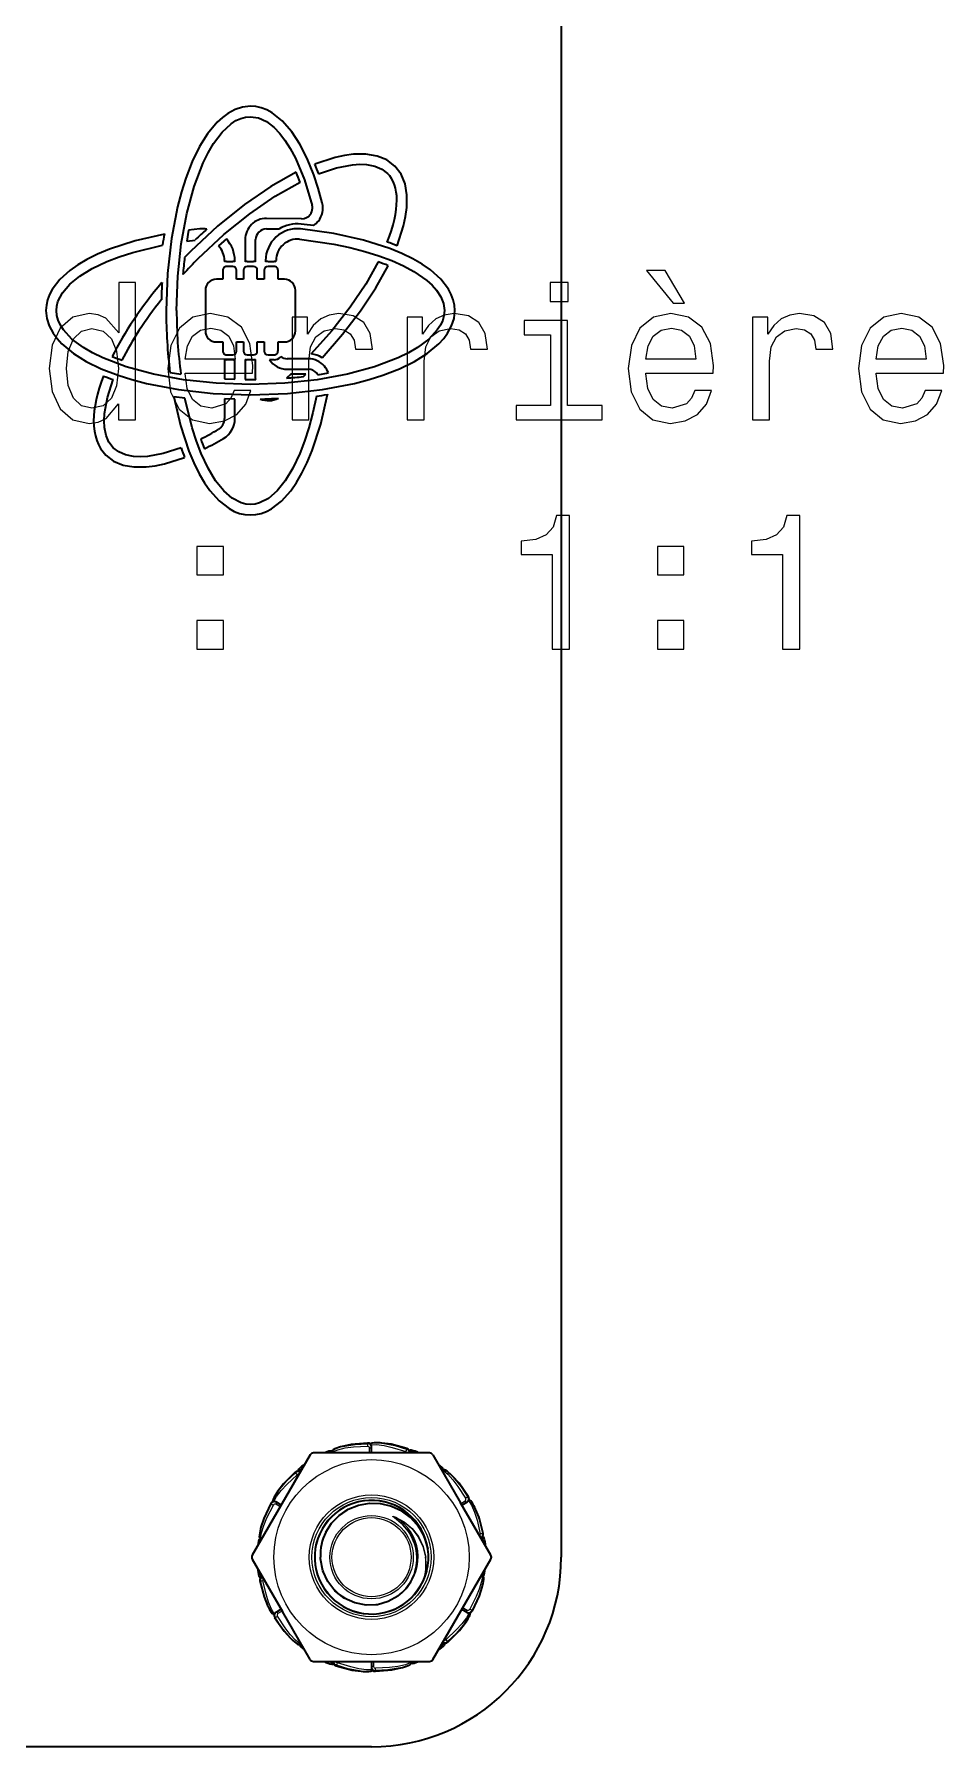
# Model space of a CAD drawing. Extents: x 315 to 857, y 212 to 651.
# Drawn here: x 692.66 to 716.64, y 289.08 to 334.25 of the extents above; entities that cross this region are included whole.
import ezdxf

# ---------------------------------------------------------------- set-up
doc = ezdxf.new("R2010")
doc.units = 0

msp = doc.modelspace()

# ---------------------------------------------------------------- linework, layer by layer
at = {"color": 7, "lineweight": 35}
for p, q in [((706.549, 359.839), (706.549, 294.079)), ((706.549, 359.839), (706.549, 294.079)), ((701.549, 289.079), (645.169, 289.079))]:
    msp.add_line(p, q, dxfattribs=at)
at = {"color": 7, "lineweight": 35, "ltscale": 0.023203}
msp.add_line((699.706, 329.383), (698.778, 329.389), dxfattribs=at)
at = {"color": 7, "lineweight": 35, "ltscale": 0.007194}
msp.add_line((696.724, 329.079), (696.677, 328.795), dxfattribs=at)
at = {"color": 7, "lineweight": 35, "ltscale": 0.007515}
msp.add_line((697.023, 329.113), (696.724, 329.079), dxfattribs=at)
at = {"color": 7, "lineweight": 35, "ltscale": 0.006876}
msp.add_line((697.721, 328.85), (697.516, 328.667), dxfattribs=at)
at = {"color": 7, "lineweight": 35, "ltscale": 0.008151}
msp.add_line((698.777, 329.114), (699.103, 329.112), dxfattribs=at)
at = {"color": 7, "lineweight": 35, "ltscale": 0.005918}
msp.add_line((696.784, 328.53), (696.619, 328.361), dxfattribs=at)
at = {"color": 7, "lineweight": 35, "ltscale": 0.005533}
msp.add_line((696.677, 328.795), (696.897, 328.821), dxfattribs=at)
at = {"color": 7, "lineweight": 35, "ltscale": 0.014614}
for p, q in [((698.217, 328.832), (698.217, 328.247)), ((698.492, 328.247), (698.492, 328.832))]:
    msp.add_line(p, q, dxfattribs=at)
at = {"color": 7, "lineweight": 35, "ltscale": 0.004038}
for p, q in [((697.627, 328.025), (697.627, 327.863)), ((697.991, 327.863), (697.991, 328.025)), ((698.173, 328.025), (698.173, 327.863)), ((698.537, 327.863), (698.537, 328.025)), ((698.719, 328.025), (698.719, 327.863)), ((699.083, 327.863), (699.083, 328.025))]:
    msp.add_line(p, q, dxfattribs=at)
at = {"color": 7, "lineweight": 35, "ltscale": 0.000783539}
for p, q in [((697.672, 328.278), (697.672, 328.247)), ((697.947, 328.247), (697.947, 328.278))]:
    msp.add_line(p, q, dxfattribs=at)
at = {"color": 7, "lineweight": 35, "ltscale": 0.004092}
for p, q in [((697.727, 328.255), (697.891, 328.255)), ((698.273, 328.255), (698.437, 328.255)), ((697.891, 325.664), (697.727, 325.664)), ((698.437, 325.664), (698.273, 325.664))]:
    msp.add_line(p, q, dxfattribs=at)
at = {"color": 7, "lineweight": 35, "ltscale": 0.002045}
for p, q in [((697.809, 328.125), (697.727, 328.125)), ((698.982, 328.125), (698.901, 328.125)), ((697.727, 325.794), (697.809, 325.794)), ((698.901, 325.794), (698.982, 325.794))]:
    msp.add_line(p, q, dxfattribs=at)
at = {"color": 7, "lineweight": 35, "ltscale": 0.002048}
for p, q in [((697.891, 328.125), (697.809, 328.125)), ((697.809, 325.794), (697.891, 325.794))]:
    msp.add_line(p, q, dxfattribs=at)
at = {"color": 7, "lineweight": 35, "ltscale": 0.002046}
for p, q in [((698.355, 328.125), (698.273, 328.125)), ((698.437, 328.125), (698.355, 328.125)), ((698.901, 328.125), (698.819, 328.125)), ((698.273, 325.794), (698.355, 325.794)), ((698.355, 325.794), (698.437, 325.794)), ((698.819, 325.794), (698.901, 325.794))]:
    msp.add_line(p, q, dxfattribs=at)
at = {"color": 7, "lineweight": 35, "ltscale": 0.00087204}
msp.add_line((698.754, 328.279), (698.754, 328.244), dxfattribs=at)
at = {"color": 7, "lineweight": 35, "ltscale": 0.004091}
msp.add_line((698.819, 328.255), (698.982, 328.255), dxfattribs=at)
at = {"color": 7, "lineweight": 35, "ltscale": 0.000740051}
msp.add_line((699.029, 328.25), (699.029, 328.279), dxfattribs=at)
at = {"color": 7, "lineweight": 35, "ltscale": 0.026812}
for p, q in [((697.168, 327.496), (697.168, 326.423)), ((699.542, 326.423), (699.542, 327.496))]:
    msp.add_line(p, q, dxfattribs=at)
at = {"color": 7, "lineweight": 35, "ltscale": 0.004251}
for p, q in [((697.627, 327.785), (697.457, 327.785)), ((697.457, 326.134), (697.627, 326.134))]:
    msp.add_line(p, q, dxfattribs=at)
at = {"color": 7, "lineweight": 35, "ltscale": 0.001953}
for p, q in [((697.627, 327.863), (697.627, 327.785)), ((697.991, 327.785), (697.991, 327.863)), ((698.173, 327.863), (698.173, 327.785)), ((698.537, 327.785), (698.537, 327.863)), ((698.719, 327.863), (698.719, 327.785)), ((699.083, 327.785), (699.083, 327.863))]:
    msp.add_line(p, q, dxfattribs=at)
at = {"color": 7, "lineweight": 35, "ltscale": 0.004547}
for p, q in [((698.173, 327.785), (697.991, 327.785)), ((697.991, 326.134), (698.173, 326.134))]:
    msp.add_line(p, q, dxfattribs=at)
at = {"color": 7, "lineweight": 35, "ltscale": 0.004546}
for p, q in [((698.719, 327.785), (698.537, 327.785)), ((698.537, 326.134), (698.719, 326.134))]:
    msp.add_line(p, q, dxfattribs=at)
at = {"color": 7, "lineweight": 35, "ltscale": 0.00425}
for p, q in [((699.253, 327.785), (699.083, 327.785)), ((699.083, 326.134), (699.253, 326.134))]:
    msp.add_line(p, q, dxfattribs=at)
at = {"color": 7, "lineweight": 35, "ltscale": 0.001955}
for p, q in [((697.627, 326.134), (697.627, 326.056)), ((697.991, 326.056), (697.991, 326.134)), ((698.173, 326.134), (698.173, 326.056)), ((698.537, 326.056), (698.537, 326.134)), ((698.719, 326.134), (698.719, 326.056)), ((699.083, 326.056), (699.083, 326.134))]:
    msp.add_line(p, q, dxfattribs=at)
at = {"color": 7, "lineweight": 35, "ltscale": 0.004041}
for p, q in [((697.627, 326.056), (697.627, 325.894)), ((697.991, 325.894), (697.991, 326.056)), ((698.173, 326.056), (698.173, 325.894)), ((698.537, 325.894), (698.537, 326.056)), ((698.719, 326.056), (698.719, 325.894)), ((699.083, 325.894), (699.083, 326.056))]:
    msp.add_line(p, q, dxfattribs=at)
at = {"color": 7, "lineweight": 35, "ltscale": 0.000388216}
msp.add_line((699.155, 325.744), (699.145, 325.732), dxfattribs=at)
at = {"color": 7, "lineweight": 35, "ltscale": 0.014067}
for p, q in [((699.883, 325.689), (699.321, 325.689)), ((699.321, 325.414), (699.883, 325.414))]:
    msp.add_line(p, q, dxfattribs=at)
at = {"color": 7, "lineweight": 35, "ltscale": 0.007278}
msp.add_line((696.235, 325.328), (696.522, 325.28), dxfattribs=at)
at = {"color": 7, "lineweight": 35, "ltscale": 0.012741}
msp.add_line((697.672, 325.672), (697.672, 325.162), dxfattribs=at)
at = {"color": 7, "lineweight": 35, "ltscale": 0.013043}
msp.add_line((697.946, 325.15), (697.947, 325.672), dxfattribs=at)
at = {"color": 7, "lineweight": 35, "ltscale": 0.01198}
msp.add_line((698.217, 325.672), (698.217, 325.193), dxfattribs=at)
at = {"color": 7, "lineweight": 35, "ltscale": 0.011983}
msp.add_line((698.492, 325.193), (698.492, 325.672), dxfattribs=at)
at = {"color": 7, "lineweight": 35, "ltscale": 0.003157}
msp.add_line((698.982, 325.664), (698.856, 325.664), dxfattribs=at)
at = {"color": 7, "lineweight": 35, "ltscale": 0.003895}
msp.add_line((699.422, 325.284), (699.307, 325.179), dxfattribs=at)
at = {"color": 7, "lineweight": 35, "ltscale": 0.009911}
msp.add_line((699.818, 325.284), (699.422, 325.284), dxfattribs=at)
at = {"color": 7, "lineweight": 35, "ltscale": 0.002306}
msp.add_line((699.751, 325.221), (699.818, 325.284), dxfattribs=at)
at = {"color": 7, "lineweight": 35, "ltscale": 0.007084}
msp.add_line((700.13, 325.269), (700.41, 325.314), dxfattribs=at)
at = {"color": 7, "lineweight": 35, "ltscale": 0.006881}
msp.add_line((697.672, 325.162), (697.946, 325.15), dxfattribs=at)
at = {"color": 7, "lineweight": 35, "ltscale": 0.001204}
msp.add_line((698.217, 325.193), (698.221, 325.145), dxfattribs=at)
at = {"color": 7, "lineweight": 35, "ltscale": 0.001201}
msp.add_line((698.496, 325.145), (698.492, 325.193), dxfattribs=at)
at = {"color": 7, "lineweight": 35, "ltscale": 0.007385}
msp.add_line((696.628, 324.646), (696.335, 324.684), dxfattribs=at)
at = {"color": 7, "lineweight": 35, "ltscale": 0.012995}
msp.add_line((697.672, 324.631), (697.671, 324.112), dxfattribs=at)
at = {"color": 7, "lineweight": 35, "ltscale": 0.006877}
msp.add_line((697.946, 324.624), (697.672, 324.631), dxfattribs=at)
at = {"color": 7, "lineweight": 35, "ltscale": 0.012811}
msp.add_line((697.946, 324.112), (697.946, 324.624), dxfattribs=at)
at = {"color": 7, "lineweight": 35, "ltscale": 0.000141736}
msp.add_line((700.384, 324.748), (700.385, 324.753), dxfattribs=at)
at = {"color": 7, "lineweight": 35, "ltscale": 0.000164321}
msp.add_line((700.385, 324.753), (700.384, 324.747), dxfattribs=at)
at = {"color": 7, "lineweight": 35, "ltscale": 0.076499}
for p, q in [((699.932, 296.779), (698.402, 294.129)), ((703.165, 291.379), (704.695, 294.029))]:
    msp.add_line(p, q, dxfattribs=at)
at = {"color": 7, "lineweight": 35, "ltscale": 0.0765}
for p, q in [((703.079, 296.829), (700.019, 296.829)), ((700.019, 291.329), (703.079, 291.329))]:
    msp.add_line(p, q, dxfattribs=at)
at = {"color": 7, "lineweight": 35, "ltscale": 0.002871}
for p, q in [((700.422, 296.872), (700.315, 296.829)), ((703.404, 296.452), (703.313, 296.522)), ((698.567, 294.499), (698.551, 294.386)), ((704.531, 293.659), (704.547, 293.773)), ((699.694, 291.707), (699.784, 291.636)), ((702.676, 291.286), (702.782, 291.33))]:
    msp.add_line(p, q, dxfattribs=at)
at = {"color": 7, "lineweight": 13, "ltscale": 0.002597}
for p, q in [((700.421, 296.868), (700.324, 296.829)), ((703.4, 296.45), (703.318, 296.514)), ((698.57, 294.497), (698.555, 294.394)), ((704.528, 293.662), (704.542, 293.764)), ((702.677, 291.29), (702.773, 291.329))]:
    msp.add_line(p, q, dxfattribs=at)
at = {"color": 7, "lineweight": 13, "ltscale": 0.001722}
for p, q in [((700.362, 296.829), (700.426, 296.854)), ((703.337, 296.482), (703.391, 296.439)), ((698.574, 294.427), (698.584, 294.495)), ((704.524, 293.732), (704.513, 293.664)), ((699.76, 291.677), (699.707, 291.72))]:
    msp.add_line(p, q, dxfattribs=at)
at = {"color": 7, "lineweight": 13, "ltscale": 0.000101345}
msp.add_line((700.422, 296.872), (700.421, 296.868), dxfattribs=at)
at = {"color": 7, "lineweight": 13, "ltscale": 0.000367512}
msp.add_line((700.426, 296.854), (700.421, 296.868), dxfattribs=at)
at = {"color": 7, "lineweight": 13, "ltscale": 0.000649946}
msp.add_line((700.426, 296.854), (700.433, 296.829), dxfattribs=at)
at = {"color": 7, "lineweight": 35, "ltscale": 0.001176}
for p, q in [((700.774, 297), (700.729, 296.987)), ((701.82, 297.088), (701.773, 297.092)), ((702.323, 291.159), (702.368, 291.172))]:
    msp.add_line(p, q, dxfattribs=at)
at = {"color": 7, "lineweight": 13, "ltscale": 0.000101161}
msp.add_line((701.445, 297.089), (701.443, 297.086), dxfattribs=at)
at = {"color": 7, "lineweight": 13, "ltscale": 0.000367231}
msp.add_line((701.443, 297.071), (701.443, 297.086), dxfattribs=at)
at = {"color": 7, "lineweight": 13, "ltscale": 0.003214}
for p, q in [((701.497, 296.83), (701.497, 296.958)), ((703.957, 292.749), (704.068, 292.685)), ((699.193, 292.659), (699.081, 292.595)), ((701.601, 291.329), (701.601, 291.2))]:
    msp.add_line(p, q, dxfattribs=at)
at = {"color": 7, "lineweight": 35, "ltscale": 0.000365448}
msp.add_line((701.549, 296.977), (701.549, 296.991), dxfattribs=at)
at = {"color": 7, "lineweight": 35, "ltscale": 0.003677}
for p, q in [((701.549, 296.83), (701.549, 296.977)), ((699.167, 295.454), (699.039, 295.528)), ((699.167, 292.704), (699.039, 292.63)), ((701.549, 291.329), (701.549, 291.182))]:
    msp.add_line(p, q, dxfattribs=at)
at = {"color": 7, "lineweight": 13, "ltscale": 0.000366491}
msp.add_line((702.473, 296.927), (702.477, 296.94), dxfattribs=at)
at = {"color": 7, "lineweight": 13, "ltscale": 0.000101126}
msp.add_line((702.48, 296.943), (702.477, 296.94), dxfattribs=at)
at = {"color": 7, "lineweight": 13, "ltscale": 0.000251303}
for p, q in [((702.79, 296.833), (702.799, 296.829)), ((700.308, 291.325), (700.299, 291.329))]:
    msp.add_line(p, q, dxfattribs=at)
at = {"color": 7, "lineweight": 35, "ltscale": 0.000305987}
msp.add_line((702.801, 296.828), (702.79, 296.833), dxfattribs=at)
at = {"color": 7, "lineweight": 35, "ltscale": 0.036626}
msp.add_line((703.165, 296.779), (703.898, 295.51), dxfattribs=at)
at = {"color": 7, "lineweight": 13, "ltscale": 0.000100858}
for p, q in [((699.534, 296.318), (699.535, 296.314)), ((703.563, 291.84), (703.562, 291.844))]:
    msp.add_line(p, q, dxfattribs=at)
at = {"color": 7, "lineweight": 13, "ltscale": 0.00036736}
msp.add_line((699.545, 296.303), (699.535, 296.314), dxfattribs=at)
at = {"color": 7, "lineweight": 35, "ltscale": 0.000305367}
for p, q in [((699.794, 296.538), (699.784, 296.531)), ((703.303, 291.62), (703.313, 291.627))]:
    msp.add_line(p, q, dxfattribs=at)
at = {"color": 7, "lineweight": 13, "ltscale": 0.000251525}
for p, q in [((699.784, 296.531), (699.792, 296.537)), ((703.313, 291.627), (703.305, 291.621))]:
    msp.add_line(p, q, dxfattribs=at)
at = {"color": 7, "lineweight": 13, "ltscale": 0.000649534}
msp.add_line((703.391, 296.439), (703.372, 296.42), dxfattribs=at)
at = {"color": 7, "lineweight": 13, "ltscale": 0.000366891}
for p, q in [((703.391, 296.439), (703.4, 296.45)), ((699.707, 291.72), (699.698, 291.708))]:
    msp.add_line(p, q, dxfattribs=at)
at = {"color": 7, "lineweight": 13, "ltscale": 0.000101172}
for p, q in [((703.404, 296.452), (703.4, 296.45)), ((699.694, 291.707), (699.698, 291.708))]:
    msp.add_line(p, q, dxfattribs=at)
at = {"color": 7, "lineweight": 35, "ltscale": 0.001177}
for p, q in [((703.691, 296.21), (703.657, 296.243)), ((699.078, 295.819), (699.052, 295.78)), ((704.29, 295.349), (704.27, 295.391)), ((698.632, 294.869), (698.621, 294.823)), ((698.807, 292.809), (698.828, 292.767)), ((704.019, 292.34), (704.046, 292.379)), ((699.407, 291.948), (699.441, 291.916))]:
    msp.add_line(p, q, dxfattribs=at)
at = {"color": 7, "lineweight": 13, "ltscale": 0.0001005}
msp.add_line((698.89, 295.494), (698.892, 295.491), dxfattribs=at)
at = {"color": 7, "lineweight": 13, "ltscale": 0.000367917}
msp.add_line((698.905, 295.484), (698.892, 295.491), dxfattribs=at)
at = {"color": 7, "lineweight": 35, "ltscale": 0.000366414}
for p, q in [((699.039, 295.528), (699.027, 295.535)), ((704.058, 295.528), (704.071, 295.535)), ((699.039, 292.63), (699.027, 292.623)), ((704.058, 292.63), (704.071, 292.623))]:
    msp.add_line(p, q, dxfattribs=at)
at = {"color": 7, "lineweight": 13, "ltscale": 0.003215}
for p, q in [((699.141, 295.409), (699.029, 295.474)), ((703.905, 295.499), (704.016, 295.564))]:
    msp.add_line(p, q, dxfattribs=at)
at = {"color": 7, "lineweight": 35, "ltscale": 0.039872}
for p, q in [((704.695, 294.129), (703.898, 295.51)), ((698.402, 294.029), (699.2, 292.648))]:
    msp.add_line(p, q, dxfattribs=at)
at = {"color": 7, "lineweight": 35, "ltscale": 0.003676}
for p, q in [((703.931, 295.454), (704.058, 295.528)), ((703.931, 292.704), (704.058, 292.63))]:
    msp.add_line(p, q, dxfattribs=at)
at = {"color": 7, "lineweight": 13, "ltscale": 0.000367075}
msp.add_line((704.087, 295.666), (704.099, 295.674), dxfattribs=at)
at = {"color": 7, "lineweight": 13, "ltscale": 0.000102237}
msp.add_line((704.103, 295.674), (704.099, 295.674), dxfattribs=at)
at = {"color": 7, "lineweight": 13, "ltscale": 0.000366608}
for p, q in [((704.477, 294.703), (704.491, 294.706)), ((698.621, 293.456), (698.607, 293.453))]:
    msp.add_line(p, q, dxfattribs=at)
at = {"color": 7, "lineweight": 13, "ltscale": 0.000101823}
msp.add_line((704.495, 294.704), (704.491, 294.706), dxfattribs=at)
at = {"color": 7, "lineweight": 13, "ltscale": 9.7826e-05}
msp.add_line((698.567, 294.499), (698.57, 294.497), dxfattribs=at)
at = {"color": 7, "lineweight": 13, "ltscale": 0.000366739}
msp.add_line((698.584, 294.495), (698.57, 294.497), dxfattribs=at)
at = {"color": 7, "lineweight": 13, "ltscale": 0.00065088}
msp.add_line((698.584, 294.495), (698.609, 294.488), dxfattribs=at)
at = {"color": 7, "lineweight": 13, "ltscale": 0.000251432}
for p, q in [((704.554, 294.382), (704.555, 294.371)), ((698.543, 293.777), (698.542, 293.787))]:
    msp.add_line(p, q, dxfattribs=at)
at = {"color": 7, "lineweight": 35, "ltscale": 0.00030518}
for p, q in [((704.556, 294.369), (704.554, 294.382)), ((698.542, 293.789), (698.543, 293.777))]:
    msp.add_line(p, q, dxfattribs=at)
at = {"color": 7, "lineweight": 13, "ltscale": 0.000649605}
msp.add_line((704.513, 293.664), (704.488, 293.67), dxfattribs=at)
at = {"color": 7, "lineweight": 13, "ltscale": 0.000368145}
msp.add_line((704.513, 293.664), (704.528, 293.662), dxfattribs=at)
at = {"color": 7, "lineweight": 13, "ltscale": 9.70464e-05}
msp.add_line((704.531, 293.659), (704.528, 293.662), dxfattribs=at)
at = {"color": 7, "lineweight": 13, "ltscale": 0.000100384}
msp.add_line((698.603, 293.454), (698.607, 293.453), dxfattribs=at)
at = {"color": 7, "lineweight": 35, "ltscale": 0.000104934}
msp.add_line((702.947, 293.565), (702.951, 293.565), dxfattribs=at)
at = {"color": 7, "lineweight": 35, "ltscale": 0.001178}
for p, q in [((704.465, 293.29), (704.477, 293.335)), ((701.278, 291.07), (701.325, 291.067))]:
    msp.add_line(p, q, dxfattribs=at)
at = {"color": 7, "lineweight": 13, "ltscale": 0.000146423}
msp.add_line((702.246, 293.054), (702.242, 293.059), dxfattribs=at)
at = {"color": 7, "lineweight": 13, "ltscale": 0.000100711}
msp.add_line((698.994, 292.484), (698.998, 292.484), dxfattribs=at)
at = {"color": 7, "lineweight": 13, "ltscale": 0.00036748}
msp.add_line((699.011, 292.492), (698.998, 292.484), dxfattribs=at)
at = {"color": 7, "lineweight": 35, "ltscale": 0.036627}
msp.add_line((699.932, 291.379), (699.2, 292.648), dxfattribs=at)
at = {"color": 7, "lineweight": 13, "ltscale": 0.00036657}
msp.add_line((704.192, 292.675), (704.205, 292.668), dxfattribs=at)
at = {"color": 7, "lineweight": 13, "ltscale": 0.000101273}
msp.add_line((704.207, 292.664), (704.205, 292.668), dxfattribs=at)
at = {"color": 7, "lineweight": 13, "ltscale": 0.000367817}
msp.add_line((703.553, 291.855), (703.562, 291.844), dxfattribs=at)
at = {"color": 7, "lineweight": 13, "ltscale": 0.002596}
msp.add_line((699.698, 291.708), (699.779, 291.644), dxfattribs=at)
at = {"color": 7, "lineweight": 13, "ltscale": 0.000650073}
msp.add_line((699.707, 291.72), (699.725, 291.738), dxfattribs=at)
at = {"color": 7, "lineweight": 35, "ltscale": 0.000304283}
msp.add_line((700.297, 291.33), (700.308, 291.325), dxfattribs=at)
at = {"color": 7, "lineweight": 13, "ltscale": 0.000100627}
msp.add_line((700.617, 291.215), (700.62, 291.218), dxfattribs=at)
at = {"color": 7, "lineweight": 13, "ltscale": 0.000367217}
msp.add_line((700.625, 291.232), (700.62, 291.218), dxfattribs=at)
at = {"color": 7, "lineweight": 35, "ltscale": 0.000366211}
msp.add_line((701.549, 291.182), (701.549, 291.167), dxfattribs=at)
at = {"color": 7, "lineweight": 13, "ltscale": 0.00010041}
msp.add_line((701.653, 291.069), (701.655, 291.073), dxfattribs=at)
at = {"color": 7, "lineweight": 13, "ltscale": 0.000367939}
msp.add_line((701.654, 291.088), (701.655, 291.073), dxfattribs=at)
at = {"color": 7, "lineweight": 13, "ltscale": 0.000651078}
msp.add_line((702.671, 291.304), (702.664, 291.329), dxfattribs=at)
at = {"color": 7, "lineweight": 13, "ltscale": 0.001721}
msp.add_line((702.735, 291.329), (702.671, 291.304), dxfattribs=at)
at = {"color": 7, "lineweight": 13, "ltscale": 0.000366938}
msp.add_line((702.671, 291.304), (702.677, 291.29), dxfattribs=at)
at = {"color": 7, "lineweight": 13, "ltscale": 0.000100592}
msp.add_line((702.676, 291.286), (702.677, 291.29), dxfattribs=at)
at = {"color": 7, "lineweight": 35, "ltscale": 0.269382}
msp.add_line((701.549, 289.079), (690.773, 289.079), dxfattribs=at)
at = {"color": 7, "lineweight": 35}
for points in [[(698.355, 332.349), (698.15, 332.327), (697.951, 332.264), (697.758, 332.16), (697.618, 332.056), (697.482, 331.932), (697.226, 331.623), (697.015, 331.286), (696.822, 330.894), (696.65, 330.451), (696.535, 330.088), (696.433, 329.7), (696.271, 328.858), (696.169, 327.94), (696.134, 326.959)], [(696.409, 326.959), (696.441, 327.865), (696.533, 328.723), (696.679, 329.518), (696.873, 330.233), (697.109, 330.854), (697.241, 331.124), (697.382, 331.364), (697.606, 331.665), (697.844, 331.888), (697.973, 331.97), (698.104, 332.03), (698.228, 332.063), (698.355, 332.074)], [(700.25, 329.799), (700.143, 330.185), (700.025, 330.542), (699.849, 330.974), (699.656, 331.352), (699.446, 331.673), (699.194, 331.963), (698.926, 332.175), (698.784, 332.252), (698.638, 332.307), (698.498, 332.339), (698.355, 332.349)], [(698.355, 332.074), (698.568, 332.041), (698.777, 331.945), (698.981, 331.788), (699.126, 331.637), (699.265, 331.456), (699.407, 331.234), (699.542, 330.981), (699.781, 330.407), (699.983, 329.732)], [(702.166, 330.771), (701.953, 330.932), (701.697, 331.037), (701.402, 331.087), (701.073, 331.083), (700.836, 331.051), (700.586, 330.997), (700.054, 330.824)], [(700.154, 330.564), (700.621, 330.722), (701.045, 330.806), (701.238, 330.819), (701.417, 330.812), (701.632, 330.771), (701.818, 330.693), (701.971, 330.576)], [(702.223, 328.668), (702.394, 329.198), (702.448, 329.446), (702.479, 329.682), (702.482, 330.01), (702.432, 330.303), (702.327, 330.558), (702.166, 330.771)], [(699.565, 330.607), (698.892, 330.23), (698.196, 329.755), (697.489, 329.186), (696.784, 328.53)], [(696.979, 328.335), (697.653, 328.963), (698.336, 329.511), (699.012, 329.974), (699.664, 330.343)], [(696.088, 328.98), (695.316, 328.804), (694.637, 328.583), (694.326, 328.452), (694.044, 328.311), (693.806, 328.17), (693.596, 328.021), (693.326, 327.777), (693.128, 327.517), (693.058, 327.382), (693.007, 327.244), (692.976, 327.103), (692.965, 326.959)], [(699.65, 328.841), (700.558, 328.711), (700.979, 328.623), (701.375, 328.521), (701.743, 328.405), (702.082, 328.278), (702.39, 328.14), (702.663, 327.992), (703.005, 327.754), (703.143, 327.629), (703.258, 327.5), (703.374, 327.324), (703.445, 327.143), (703.469, 326.959)], [(703.744, 326.959), (703.734, 327.105), (703.702, 327.247), (703.65, 327.387), (703.578, 327.524), (703.375, 327.787), (703.099, 328.034), (702.881, 328.185), (702.635, 328.328), (702.349, 328.468), (702.033, 328.598), (701.339, 328.82), (700.551, 328.993), (699.678, 329.114)], [(693.24, 326.959), (693.25, 327.08), (693.281, 327.199), (693.401, 327.432), (693.595, 327.656), (693.857, 327.87), (694.184, 328.07), (694.571, 328.254), (694.897, 328.381), (695.251, 328.496), (696.038, 328.689)], [(701.727, 328.246), (701.394, 327.657), (700.984, 327.047), (700.503, 326.429), (699.956, 325.815)], [(700.243, 325.717), (700.785, 326.335), (701.26, 326.951), (701.662, 327.557), (701.99, 328.144)], [(692.965, 326.959), (692.987, 326.754), (693.05, 326.555), (693.155, 326.363), (693.258, 326.223), (693.382, 326.087), (693.691, 325.83), (694.028, 325.619), (694.42, 325.427), (694.864, 325.255), (695.227, 325.14), (695.614, 325.038), (696.456, 324.875), (697.374, 324.774), (698.355, 324.739)], [(698.355, 325.013), (697.449, 325.045), (696.591, 325.137), (695.797, 325.284), (695.081, 325.478), (694.46, 325.714), (694.19, 325.846), (693.95, 325.986), (693.649, 326.21), (693.426, 326.449), (693.344, 326.577), (693.285, 326.708), (693.251, 326.833), (693.24, 326.959)], [(698.355, 324.739), (699.336, 324.774), (700.254, 324.875), (701.095, 325.038), (701.483, 325.14), (701.846, 325.255), (702.289, 325.427), (702.681, 325.619), (703.019, 325.83), (703.327, 326.087), (703.452, 326.223), (703.555, 326.363), (703.659, 326.555), (703.723, 326.754), (703.744, 326.959)], [(703.469, 326.959), (703.458, 326.833), (703.425, 326.708), (703.366, 326.577), (703.283, 326.449), (703.06, 326.21), (702.76, 325.986), (702.519, 325.846), (702.249, 325.714), (701.629, 325.478), (700.913, 325.284), (700.118, 325.137), (699.26, 325.045), (698.355, 325.013)], [(696.526, 323.342), (696.059, 323.19), (695.639, 323.113), (695.449, 323.103), (695.274, 323.112), (695.064, 323.154), (694.885, 323.231), (694.739, 323.342), (694.626, 323.488), (694.549, 323.667), (694.506, 323.877), (694.497, 324.052), (694.507, 324.243), (694.585, 324.667), (694.739, 325.139)], [(696.335, 324.684), (696.508, 323.928), (696.728, 323.256), (696.86, 322.942), (697.002, 322.657), (697.141, 322.421), (697.288, 322.212), (697.533, 321.938), (697.793, 321.737), (697.929, 321.665), (698.068, 321.612), (698.21, 321.581), (698.355, 321.57)], [(698.355, 321.845), (698.232, 321.855), (698.111, 321.887), (697.876, 322.008), (697.651, 322.205), (697.438, 322.471), (697.239, 322.8), (697.057, 323.188), (696.932, 323.513), (696.818, 323.866), (696.628, 324.646)], [(698.355, 321.57), (698.498, 321.58), (698.638, 321.612), (698.776, 321.663), (698.911, 321.735), (699.172, 321.936), (699.418, 322.209), (699.569, 322.425), (699.712, 322.669), (699.853, 322.955), (699.984, 323.269), (700.208, 323.96), (700.384, 324.747)], [(700.096, 324.699), (700.004, 324.271), (699.897, 323.87), (699.784, 323.517), (699.66, 323.193), (699.475, 322.8), (699.273, 322.468), (699.058, 322.202), (698.831, 322.006), (698.596, 321.886), (698.476, 321.855), (698.355, 321.845)], [(694.544, 323.148), (694.749, 322.992), (694.997, 322.887), (695.284, 322.835), (695.607, 322.835), (695.841, 322.863), (696.089, 322.914), (696.621, 323.083)], [(701.445, 297.089), (701.013, 297.052), (700.774, 297)], [(702.48, 296.943), (702.062, 297.056), (701.82, 297.088)], [(699.534, 296.318), (699.227, 296.012), (699.078, 295.819)], [(704.103, 295.674), (703.855, 296.03), (703.691, 296.21)], [(698.89, 295.494), (698.706, 295.102), (698.632, 294.869)], [(700.343, 294.737), (700.495, 294.977), (700.695, 295.182), (700.935, 295.343), (701.204, 295.452), (701.493, 295.504), (701.788, 295.496), (702.077, 295.426), (702.347, 295.298), (702.588, 295.116), (702.787, 294.887), (702.936, 294.62), (703.033, 294.294)], [(704.495, 294.704), (704.384, 295.123), (704.29, 295.349)], [(702.246, 293.054), (701.99, 292.908), (701.704, 292.825), (701.403, 292.812), (701.105, 292.871), (700.827, 292.999), (700.585, 293.19), (700.393, 293.436), (700.262, 293.722), (700.202, 294.034), (700.2, 294.079)], [(698.603, 293.454), (698.714, 293.035), (698.807, 292.809)], [(704.207, 292.664), (704.391, 293.057), (704.465, 293.29)], [(698.994, 292.484), (699.242, 292.129), (699.407, 291.948)], [(703.563, 291.84), (703.87, 292.146), (704.019, 292.34)], [(700.617, 291.215), (701.036, 291.102), (701.278, 291.07)], [(701.653, 291.069), (702.085, 291.106), (702.323, 291.159)]]:
    msp.add_lwpolyline(points, dxfattribs=at)
at = {"color": 7, "lineweight": 13}
for points in [[(709.796, 327.156), (709.292, 328.013), (708.798, 328.013), (709.499, 327.156)], [(694.879, 324.498), (694.879, 324.079), (695.322, 324.079), (695.322, 327.7), (694.884, 327.7), (694.884, 326.374), (694.546, 326.757), (694.339, 326.848), (694.102, 326.883), (693.673, 326.783), (693.34, 326.5), (693.124, 326.046), (693.048, 325.436), (693.124, 324.826), (693.34, 324.367), (693.673, 324.079), (694.102, 323.984), (694.339, 324.019), (694.551, 324.11)], [(706.73, 327.7), (706.261, 327.7), (706.261, 327.196), (706.73, 327.196)], [(696.639, 325.305), (698.414, 325.305), (698.419, 325.512), (698.338, 326.092), (698.116, 326.525), (697.763, 326.788), (697.294, 326.883), (696.835, 326.783), (696.482, 326.5), (696.255, 326.041), (696.175, 325.436), (696.25, 324.816), (696.477, 324.362), (696.825, 324.079), (697.279, 323.984), (697.673, 324.049), (697.995, 324.221), (698.232, 324.493), (698.369, 324.856), (697.93, 324.856), (697.839, 324.654), (697.708, 324.503), (697.335, 324.382), (697.047, 324.438), (696.83, 324.614), (696.689, 324.901), (696.639, 325.29)], [(699.453, 324.079), (699.897, 324.079), (699.897, 325.628), (699.942, 326.001), (700.078, 326.268), (700.3, 326.43), (700.598, 326.485), (700.82, 326.45), (700.986, 326.349), (701.087, 326.177), (701.122, 325.945), (701.571, 325.945), (701.51, 326.354), (701.344, 326.646), (701.067, 326.823), (700.688, 326.883), (700.431, 326.843), (700.209, 326.742), (700.013, 326.571), (699.856, 326.339), (699.856, 326.788), (699.453, 326.788)], [(702.489, 324.079), (702.933, 324.079), (702.933, 325.628), (702.978, 326.001), (703.114, 326.268), (703.336, 326.43), (703.634, 326.485), (703.856, 326.45), (704.022, 326.349), (704.123, 326.177), (704.158, 325.945), (704.607, 325.945), (704.546, 326.354), (704.38, 326.646), (704.103, 326.823), (703.724, 326.883), (703.467, 326.843), (703.245, 326.742), (703.049, 326.571), (702.892, 326.339), (702.892, 326.788), (702.489, 326.788)], [(706.715, 324.453), (706.715, 326.697), (705.575, 326.697), (705.575, 326.319), (706.271, 326.319), (706.271, 324.453), (705.363, 324.453), (705.363, 324.079), (707.633, 324.079), (707.633, 324.453)], [(708.783, 325.305), (710.558, 325.305), (710.563, 325.512), (710.482, 326.092), (710.26, 326.525), (709.907, 326.788), (709.438, 326.883), (708.979, 326.783), (708.626, 326.5), (708.399, 326.041), (708.319, 325.436), (708.394, 324.816), (708.621, 324.362), (708.969, 324.079), (709.423, 323.984), (709.817, 324.049), (710.139, 324.221), (710.376, 324.493), (710.513, 324.856), (710.074, 324.856), (709.983, 324.654), (709.852, 324.503), (709.479, 324.382), (709.191, 324.438), (708.974, 324.614), (708.833, 324.901), (708.783, 325.29)], [(711.597, 324.079), (712.041, 324.079), (712.041, 325.628), (712.086, 326.001), (712.222, 326.268), (712.444, 326.43), (712.742, 326.485), (712.964, 326.45), (713.13, 326.349), (713.231, 326.177), (713.266, 325.945), (713.715, 325.945), (713.655, 326.354), (713.488, 326.646), (713.211, 326.823), (712.832, 326.883), (712.575, 326.843), (712.353, 326.742), (712.157, 326.571), (712, 326.339), (712, 326.788), (711.597, 326.788)], [(714.855, 325.305), (716.63, 325.305), (716.635, 325.512), (716.554, 326.092), (716.332, 326.525), (715.979, 326.788), (715.51, 326.883), (715.052, 326.783), (714.698, 326.5), (714.471, 326.041), (714.391, 325.436), (714.466, 324.816), (714.693, 324.362), (715.041, 324.079), (715.495, 323.984), (715.889, 324.049), (716.211, 324.221), (716.448, 324.493), (716.585, 324.856), (716.146, 324.856), (716.055, 324.654), (715.924, 324.503), (715.551, 324.382), (715.263, 324.438), (715.046, 324.614), (714.905, 324.901), (714.855, 325.29)], [(694.178, 326.485), (694.47, 326.414), (694.692, 326.218), (694.823, 325.89), (694.874, 325.436), (694.823, 324.977), (694.692, 324.649), (694.47, 324.448), (694.178, 324.382), (693.9, 324.448), (693.688, 324.649), (693.547, 324.982), (693.502, 325.436), (693.547, 325.885), (693.688, 326.213), (693.9, 326.414)], [(696.639, 325.678), (696.694, 326.026), (696.83, 326.283), (697.037, 326.44), (697.309, 326.495), (697.577, 326.44), (697.784, 326.283), (697.91, 326.026), (697.955, 325.678)], [(708.783, 325.678), (708.838, 326.026), (708.974, 326.283), (709.181, 326.44), (709.453, 326.495), (709.721, 326.44), (709.928, 326.283), (710.054, 326.026), (710.099, 325.678)], [(714.855, 325.678), (714.91, 326.026), (715.046, 326.283), (715.253, 326.44), (715.526, 326.495), (715.793, 326.44), (716, 326.283), (716.126, 326.026), (716.171, 325.678)], [(706.312, 318.033), (706.771, 318.033), (706.771, 321.558), (706.428, 321.558), (706.337, 321.25), (706.155, 321.043), (705.878, 320.922), (705.495, 320.882), (705.495, 320.524), (706.312, 320.524)], [(712.384, 318.033), (712.843, 318.033), (712.843, 321.558), (712.5, 321.558), (712.409, 321.25), (712.227, 321.043), (711.95, 320.922), (711.567, 320.882), (711.567, 320.524), (712.384, 320.524)], [(696.946, 319.989), (697.642, 319.989), (697.642, 320.741), (696.946, 320.741)], [(709.09, 319.989), (709.786, 319.989), (709.786, 320.741), (709.09, 320.741)], [(696.946, 318.033), (697.642, 318.033), (697.642, 318.784), (696.946, 318.784)], [(709.09, 318.033), (709.786, 318.033), (709.786, 318.784), (709.09, 318.784)]]:
    msp.add_lwpolyline(points, close=True, dxfattribs=at)
for points in [[(700.517, 296.861), (700.656, 296.914), (700.855, 296.96), (701.071, 296.987), (701.442, 297.006)], [(700.729, 296.987), (701.12, 297.054), (701.443, 297.071)], [(701.443, 297.086), (701.145, 297.068), (700.774, 297)], [(701.531, 297.046), (701.68, 297.048), (701.882, 297.023), (702.094, 296.975), (702.449, 296.866)], [(701.773, 297.092), (702.163, 297.021), (702.473, 296.927)], [(702.477, 296.94), (702.192, 297.026), (701.82, 297.088)], [(699.535, 296.314), (699.318, 296.109), (699.078, 295.819)], [(703.442, 296.364), (703.558, 296.269), (703.696, 296.12), (703.828, 295.947), (704.03, 295.635)], [(698.97, 295.547), (699.043, 295.677), (699.166, 295.84), (699.314, 296), (699.585, 296.252)], [(699.052, 295.78), (699.308, 296.082), (699.545, 296.303)], [(703.657, 296.243), (703.91, 295.938), (704.087, 295.666)], [(704.099, 295.674), (703.935, 295.923), (703.691, 296.21)], [(698.621, 294.823), (698.758, 295.195), (698.905, 295.484)], [(698.624, 294.576), (698.647, 294.724), (698.707, 294.918), (698.792, 295.119), (698.961, 295.45)], [(698.892, 295.491), (698.759, 295.224), (698.632, 294.869)], [(700.348, 294.735), (700.493, 294.965), (700.681, 295.163), (700.905, 295.32), (701.158, 295.432), (701.4, 295.488), (701.65, 295.501), (701.898, 295.47), (702.141, 295.396), (702.367, 295.279), (702.57, 295.124), (702.745, 294.934), (702.884, 294.715), (702.983, 294.475), (703.026, 294.3), (703.048, 294.12)], [(704.109, 295.578), (704.186, 295.45), (704.265, 295.263), (704.33, 295.055), (704.412, 294.693)], [(702.523, 294.758), (702.378, 294.931), (702.153, 295.117), (702.112, 295.154), (702.113, 295.157), (702.181, 295.139)], [(702.528, 294.761), (702.382, 294.935), (702.155, 295.119), (702.112, 295.154), (702.113, 295.155), (702.114, 295.156), (702.18, 295.134)], [(702.18, 295.134), (702.411, 295.01), (702.614, 294.837), (702.781, 294.62), (702.904, 294.362), (702.972, 294.079)], [(702.181, 295.139), (702.413, 295.014), (702.617, 294.84), (702.784, 294.623), (702.908, 294.364), (702.977, 294.08)], [(704.27, 295.391), (704.404, 295.018), (704.477, 294.703)], [(704.491, 294.706), (704.422, 294.996), (704.29, 295.349)], [(702.242, 293.059), (702.009, 292.923), (701.75, 292.84), (701.478, 292.815), (701.202, 292.85), (700.939, 292.944), (700.702, 293.094), (700.5, 293.294), (700.345, 293.535), (700.245, 293.805), (700.206, 294.08)], [(698.607, 293.453), (698.675, 293.163), (698.807, 292.809)], [(698.828, 292.767), (698.694, 293.14), (698.621, 293.456)], [(698.989, 292.58), (698.912, 292.708), (698.833, 292.896), (698.768, 293.104), (698.685, 293.465)], [(704.474, 293.582), (704.45, 293.434), (704.39, 293.24), (704.306, 293.039), (704.137, 292.709)], [(704.477, 293.335), (704.34, 292.963), (704.192, 292.675)], [(704.205, 292.668), (704.339, 292.934), (704.465, 293.29)], [(698.998, 292.484), (699.162, 292.235), (699.407, 291.948)], [(699.441, 291.916), (699.187, 292.22), (699.011, 292.492)], [(699.656, 291.795), (699.54, 291.889), (699.401, 292.038), (699.269, 292.212), (699.068, 292.523)], [(704.127, 292.612), (704.055, 292.481), (703.932, 292.319), (703.784, 292.159), (703.512, 291.906)], [(704.046, 292.379), (703.79, 292.076), (703.553, 291.855)], [(703.562, 291.844), (703.779, 292.049), (704.019, 292.34)], [(700.62, 291.218), (700.906, 291.133), (701.278, 291.07)], [(701.325, 291.067), (700.934, 291.137), (700.625, 291.232)], [(701.567, 291.112), (701.418, 291.11), (701.216, 291.135), (701.003, 291.183), (700.648, 291.292)], [(702.368, 291.172), (701.978, 291.104), (701.654, 291.088)], [(701.655, 291.073), (701.952, 291.09), (702.323, 291.159)], [(702.581, 291.298), (702.441, 291.244), (702.243, 291.199), (702.026, 291.171), (701.656, 291.152)]]:
    msp.add_lwpolyline(points, dxfattribs=at)
for radius in [2.575, 1.641, 1.571, 1.099, 1.043]:
    msp.add_circle((701.549, 294.079), radius, dxfattribs=at)
at = {"color": 7, "lineweight": 35}
for centre, radius, start, end in [((694.321, 328.473), 6.197, 19.72, 22.2913), ((694.033, 328.384), 5.962, 19.1797, 21.8949), ((699.716, 329.664), 0.55, 321.6481, 14.176), ((698.773, 328.836), 0.554, 89.4916, 134.9891), ((699.709, 329.665), 0.282, 269.4904, 322.1409), ((699.714, 329.665), 0.277, 321.58, 359.8765), ((699.716, 329.664), 0.276, 359.9265, 14.1945), ((699.708, 329.669), 0.56, 303.831, 321.7429), ((706.39, 327.063), 10.48, 169.4578, 171.0723), ((706.469, 318.872), 13.807, 132.1286, 133.8928), ((697.105, 328.286), 0.832, 82.9342, 95.6988), ((697.105, 328.276), 0.841, 0.1348, 42.9506), ((698.771, 328.833), 0.554, 134.6553, 180.1657), ((698.775, 328.831), 0.283, 89.7385, 179.9031), ((699.596, 328.278), 0.841, 132.1414, 179.9392), ((699.593, 328.28), 0.839, 84.2413, 132.0896), ((699.597, 328.284), 0.964, 84.414, 120.8285), ((699.591, 328.288), 0.556, 83.9219, 132.3935), ((698.454, 317.55), 11.759, 82.3484, 83.9634), ((697.107, 328.277), 0.565, 0.1509, 43.631), ((699.595, 328.279), 0.565, 132.0682, 179.9704), ((699.926, 323.036), 6.082, 67.8176, 70.44), ((708.64, 326.975), 12.1, 173.4248, 175.5533), ((706.413, 318.918), 13.33, 135.0522, 137.5612), ((697.727, 328.025), 0.1, 89.939, 180.0468), ((697.73, 328.026), 0.229, 90.8276, 104.9032), ((697.888, 328.027), 0.228, 75.0489, 89.1984), ((697.891, 328.025), 0.1, 0.036, 89.9562), ((698.273, 328.025), 0.1, 90.008, 179.9962), ((698.276, 328.026), 0.229, 90.8118, 104.8904), ((698.433, 328.026), 0.229, 75.098, 89.1749), ((698.437, 328.025), 0.1, 0.0068, 89.9919), ((698.819, 328.025), 0.1, 90.014, 179.9847), ((698.822, 328.026), 0.228, 90.9211, 107.3268), ((698.982, 328.023), 0.232, 78.1298, 89.809), ((698.983, 328.025), 0.1, 359.9513, 90.0643), ((699.614, 322.417), 6.201, 67.4704, 70.0735), ((710.142, 326.944), 14.138, 176.9278, 178.7693), ((697.457, 327.496), 0.289, 90.0133, 180.0088), ((699.253, 327.496), 0.289, 359.9947, 90.0038), ((709.109, 326.941), 12.975, 179.9198, 187.1423), ((708.794, 326.949), 12.385, 179.9535, 187.7457), ((697.457, 326.423), 0.289, 179.9782, 269.9963), ((699.253, 326.423), 0.289, 269.9866, 0.0183), ((696.936, 331.352), 6.03, 248.3321, 250.9647), ((697.727, 325.894), 0.1, 180.018, 270.0494), ((697.891, 325.894), 0.1, 270.0554, 359.8992), ((698.273, 325.894), 0.1, 180.0686, 269.9805), ((698.437, 325.894), 0.1, 270.0197, 359.9284), ((698.819, 325.894), 0.1, 180.0801, 269.9745), ((698.982, 325.894), 0.1, 270.0017, 0.1383), ((698.983, 325.894), 0.229, 269.9264, 315.1316), ((699.322, 325.97), 0.28, 233.5998, 269.8087), ((699.884, 325.132), 0.557, 40.6172, 90.0113), ((699.883, 325.132), 0.687, 58.391, 83.8489), ((696.915, 331.414), 6.642, 248.4988, 250.8732), ((697.731, 325.893), 0.229, 255.0864, 269.1493), ((697.887, 325.894), 0.23, 270.8683, 284.8808), ((698.276, 325.892), 0.228, 255.1454, 269.256), ((698.433, 325.895), 0.231, 270.8509, 284.8682), ((699.321, 325.971), 0.557, 213.444, 269.9552), ((699.883, 325.132), 0.282, 40.5887, 89.9674), ((699.884, 325.135), 0.28, 28.5784, 40.2271), ((699.881, 325.133), 0.559, 18.9041, 40.4082), ((698.355, 333.004), 7.861, 269.0201, 271.0244), ((698.411, 337.17), 12.025, 274.2745, 276.4022), ((698.237, 338.11), 13.49, 271.5881, 273.6284), ((698.827, 325.18), 0.594, 248.735, 296.4196), ((698.58, 334.731), 10.146, 278.5948, 280.2455), ((697.339, 324.112), 0.333, 300.8221, 359.9562), ((697.337, 324.112), 0.609, 300.7875, 359.9127), ((693.739, 330.195), 7.401, 296.5306, 300.6213), ((702.642, 325.521), 5.926, 199.1884, 201.8623), ((693.71, 330.243), 7.732, 296.3501, 300.6247), ((702.812, 325.499), 6.646, 198.9441, 201.3159), ((700.019, 296.729), 0.1, 90, 150), ((700.46, 296.778), 0.101, 30.3348, 112.1885), ((700.567, 296.857), 0.0643, 116.6919, 168.9261), ((701.019, 295.927), 1.099, 105.2934, 116.0619), ((701.449, 296.989), 0.1, 1.5039, 92.4746), ((701.576, 297.025), 0.0643, 96.6919, 148.9258), ((701.683, 295.997), 1.099, 85.2934, 96.0619), ((702.45, 296.847), 0.101, 349.8513, 72.2033), ((702.582, 296.838), 0.0643, 76.6918, 128.9256), ((702.331, 295.835), 1.099, 65.2934, 76.0619), ((703.079, 296.729), 0.1, 30, 90), ((699.602, 296.243), 0.101, 49.8513, 132.2033), ((699.676, 296.354), 0.0643, 136.6919, 188.9263), ((700.419, 295.634), 1.099, 125.2934, 136.0619), ((703.342, 296.372), 0.101, 330.3348, 52.1885), ((703.463, 296.319), 0.0643, 56.6918, 108.9254), ((702.884, 295.462), 1.099, 45.2934, 56.0619), ((698.979, 295.448), 0.1, 61.5039, 152.4746), ((699.011, 295.576), 0.0643, 156.6919, 208.9264), ((699.955, 295.154), 1.099, 145.2934, 156.0619), ((701.549, 294.079), 1.5, 8.2165, 345.8313), ((704.019, 295.62), 0.1, 301.5039, 32.4746), ((704.114, 295.529), 0.0643, 36.6918, 88.9252), ((703.276, 294.922), 1.099, 25.2934, 36.0619), ((698.667, 294.486), 0.101, 90.3348, 172.1885), ((699.684, 294.544), 1.099, 165.2934, 176.0619), ((698.652, 294.618), 0.0643, 176.6919, 228.9265), ((701.559, 294.129), 1.36, 153.4353, 182.0792), ((701.513, 294.052), 1.238, 1.2623, 34.9807), ((704.396, 294.683), 0.101, 289.8513, 12.2033), ((704.455, 294.564), 0.0643, 16.6918, 68.9252), ((703.461, 294.28), 1.099, 5.2934, 16.0619), ((698.489, 294.079), 0.1, 150, 210), ((701.549, 294.079), 5, 270, 360), ((701.549, 294.079), 5, 270, 360), ((701.516, 294.053), 1.235, 333.1668, 1.1945), ((701.549, 294.079), 1.5, 345.8313, 8.2153), ((704.609, 294.079), 0.1, 330, 30), ((699.637, 293.878), 1.099, 185.2934, 196.0619), ((702.379, 293.843), 0.637, 334.0224, 348.1089), ((704.431, 293.673), 0.101, 270.3348, 352.1885), ((698.643, 293.594), 0.0643, 196.6919, 248.9265), ((698.701, 293.475), 0.101, 109.8513, 192.2033), ((701.5, 294.062), 1.253, 306.4978, 333.1497), ((703.414, 293.614), 1.099, 345.2934, 356.0619), ((704.445, 293.541), 0.0643, 356.6918, 48.9252), ((699.821, 293.237), 1.099, 205.2934, 216.0619), ((698.984, 292.63), 0.0643, 216.6919, 268.9264), ((699.079, 292.538), 0.1, 121.5039, 212.4746), ((703.142, 293.004), 1.099, 325.2934, 336.0619), ((704.118, 292.711), 0.1, 241.5039, 332.4746), ((704.087, 292.583), 0.0643, 336.6918, 28.9252), ((700.213, 292.696), 1.099, 225.2934, 236.0619), ((699.756, 291.786), 0.101, 150.3348, 232.1885), ((703.495, 291.915), 0.101, 229.8513, 312.2033), ((703.422, 291.805), 0.0643, 316.6918, 8.9254), ((699.634, 291.84), 0.0643, 236.6919, 288.9263), ((700.019, 291.429), 0.1, 210, 270), ((703.079, 291.429), 0.1, 270, 330), ((702.679, 292.524), 1.099, 305.2934, 316.0619), ((700.767, 292.323), 1.099, 245.2934, 256.0619), ((700.516, 291.32), 0.0643, 256.6919, 308.9261), ((700.648, 291.311), 0.101, 169.8513, 252.2033), ((701.415, 292.162), 1.099, 265.2934, 276.0619), ((701.522, 291.133), 0.0643, 276.6919, 328.9258), ((701.648, 291.17), 0.1, 181.5039, 272.4746), ((702.079, 292.231), 1.099, 285.2934, 296.0619), ((702.638, 291.38), 0.101, 210.3348, 292.1885), ((702.531, 291.301), 0.0643, 296.6918, 348.9256)]:
    msp.add_arc(centre, radius, start, end, dxfattribs=at)
at = {"color": 7, "lineweight": 13}
for centre, radius, start, end in [((700.462, 296.776), 0.1, 32.2745, 114.0547), ((700.467, 296.76), 0.102, 42.6275, 113.2559), ((700.558, 296.873), 0.0463, 104.4509, 196.9271), ((701.767, 297.032), 0.326, 173.2268, 184.6551), ((701.446, 296.954), 0.0517, 4.8423, 94.5947), ((701.451, 296.986), 0.0988, 2.9456, 94.6214), ((701.451, 296.972), 0.0987, 2.9221, 94.3881), ((701.573, 297.043), 0.0463, 84.4509, 176.9271), ((702.764, 296.78), 0.326, 153.2268, 164.6551), ((702.431, 296.812), 0.0566, 17.5453, 71.8936), ((702.444, 296.829), 0.102, 0.2607, 73.3775), ((702.45, 296.844), 0.1, 351.7282, 74.0866), ((702.585, 296.856), 0.0463, 64.4509, 156.9271), ((702.309, 295.961), 0.943, 67.0615, 75.4163), ((699.605, 296.242), 0.1, 51.7282, 134.0866), ((699.615, 296.229), 0.102, 60.2607, 133.3775), ((699.662, 296.365), 0.0463, 124.4509, 216.9271), ((700.299, 295.678), 0.943, 127.0615, 135.4163), ((703.33, 296.357), 0.102, 342.6275, 53.2559), ((703.341, 296.369), 0.1, 332.2745, 54.0547), ((703.472, 296.334), 0.0463, 44.4509, 136.9271), ((699.818, 296.482), 0.326, 213.2268, 224.6551), ((699.623, 296.21), 0.0566, 77.5453, 131.8936), ((698.982, 295.448), 0.0988, 62.9457, 154.6214), ((699.1, 295.745), 0.326, 233.2268, 244.6551), ((698.995, 295.441), 0.0987, 62.9221, 154.3881), ((698.994, 295.582), 0.0463, 144.4509, 236.9271), ((699.008, 295.427), 0.0517, 64.8423, 154.5947), ((701.549, 294.079), 1.49, 19.6027, 339.8306), ((703.987, 295.606), 0.0517, 304.8423, 34.5947), ((704.215, 295.367), 0.326, 113.2268, 124.6551), ((704.005, 295.61), 0.0987, 302.9221, 34.3881), ((704.017, 295.618), 0.0988, 302.9456, 34.6214), ((704.128, 295.54), 0.0463, 24.4509, 116.9271), ((701.549, 294.079), 1.229, 316.2214, 59.1341), ((698.67, 294.486), 0.1, 92.2745, 174.0547), ((698.686, 294.483), 0.102, 102.6275, 173.2559), ((698.634, 294.618), 0.0463, 164.4509, 256.9271), ((701.56, 294.129), 1.355, 153.4133, 182.0563), ((701.513, 294.052), 1.232, 1.2478, 34.9792), ((704.357, 294.681), 0.0566, 317.5453, 11.8936), ((704.495, 294.377), 0.326, 93.2268, 104.6551), ((704.377, 294.679), 0.102, 300.2607, 13.3775), ((704.393, 294.681), 0.1, 291.7282, 14.0866), ((704.472, 294.57), 0.0463, 4.4509, 96.9271), ((703.558, 294.362), 0.943, 7.0614, 15.4163), ((701.516, 294.053), 1.23, 333.1463, 1.1795), ((701.539, 293.892), 1.445, 346.946, 7.4449), ((701.539, 293.892), 1.45, 346.9462, 7.4611), ((699.539, 293.797), 0.943, 187.0614, 195.4164), ((704.427, 293.672), 0.1, 272.2745, 354.0547), ((704.412, 293.676), 0.102, 282.6275, 353.2559), ((698.626, 293.588), 0.0463, 184.4509, 276.9271), ((698.704, 293.477), 0.1, 111.7282, 194.0866), ((698.72, 293.479), 0.102, 120.2607, 193.3775), ((698.603, 293.781), 0.326, 273.2268, 284.6551), ((698.741, 293.477), 0.0566, 137.5453, 191.8936), ((701.5, 294.062), 1.247, 306.4709, 333.1281), ((704.463, 293.541), 0.0463, 344.4509, 76.9271), ((704.09, 292.731), 0.0517, 244.8423, 334.5947), ((703.997, 292.414), 0.326, 53.2268, 64.6551), ((698.97, 292.618), 0.0463, 204.4509, 296.9271), ((699.08, 292.541), 0.0988, 122.9456, 214.6214), ((699.093, 292.548), 0.0987, 122.9221, 214.3881), ((698.882, 292.791), 0.326, 293.2268, 304.6551), ((699.111, 292.553), 0.0517, 124.8423, 214.5947), ((704.103, 292.718), 0.0987, 242.9221, 334.3881), ((704.115, 292.711), 0.0988, 242.9457, 334.6214), ((704.103, 292.576), 0.0463, 324.4509, 56.9271), ((699.757, 291.79), 0.1, 152.2746, 234.0547), ((699.768, 291.802), 0.102, 162.6275, 233.2559), ((702.798, 292.48), 0.943, 307.0615, 315.4163), ((703.492, 291.917), 0.1, 231.7282, 314.0866), ((703.482, 291.93), 0.102, 240.2607, 313.3775), ((703.474, 291.948), 0.0566, 257.5453, 311.8936), ((703.435, 291.793), 0.0463, 304.4509, 36.9271), ((703.28, 291.677), 0.326, 33.2268, 44.6551), ((699.625, 291.824), 0.0463, 224.4509, 316.9271), ((700.789, 292.198), 0.943, 247.0615, 255.4163), ((700.512, 291.302), 0.0463, 244.4509, 336.9271), ((700.648, 291.315), 0.1, 171.7282, 254.0866), ((700.654, 291.33), 0.102, 180.2607, 253.3775), ((700.666, 291.346), 0.0566, 197.5453, 251.8936), ((700.334, 291.379), 0.326, 333.2268, 344.6551), ((701.524, 291.115), 0.0463, 264.4509, 356.9271), ((701.647, 291.187), 0.0987, 182.9221, 274.3881), ((701.647, 291.172), 0.0988, 182.9457, 274.6214), ((701.652, 291.204), 0.0517, 184.8423, 274.5947), ((701.331, 291.126), 0.326, 353.2268, 4.6551), ((702.635, 291.383), 0.1, 212.2745, 294.0547), ((702.54, 291.286), 0.0463, 284.4509, 16.9271), ((702.631, 291.398), 0.102, 222.6275, 293.2559)]:
    msp.add_arc(centre, radius, start, end, dxfattribs=at)
at = {"color": 7, "lineweight": 35}
for centre, major_axis, ratio, start_param, end_param in [((697.196, 325.865), (4.779, 4.707), 0.325771, 5.97273, 6.285712), ((698.505, 326.875), (-3.465, -3.685), 0.359858, 2.404894, 2.776141), ((698.856, 327.037), (4.323, 4.027), 0.425475, 1.848427, 2.294624), ((699.006, 326.87), (4.218, 3.914), 0.427853, 1.914839, 2.289135), ((699.541, 327.655), (5.036, 4.467), 0.383905, 2.499578, 2.813406), ((699.366, 327.546), (4.859, 4.358), 0.388046, 2.806631, 3.162682)]:
    msp.add_ellipse(centre, major_axis=major_axis, ratio=ratio, start_param=start_param, end_param=end_param, dxfattribs=at)
at = {"color": 7, "lineweight": 13}
for centre, major_axis, start_param, end_param in [((701.499, 296.977), (0.05, 0), 4.671362, 6.283192), ((699.014, 295.485), (-0.025, -0.0433), 1.529769, 3.141599), ((704.033, 295.571), (0.025, -0.0433), 4.671362, 6.283192), ((699.064, 292.587), (0.025, -0.0433), 1.529769, 3.141599), ((704.083, 292.674), (-0.025, -0.0433), 4.671362, 6.283192), ((701.599, 291.182), (0.05, 0), 1.529769, 3.141599)]:
    msp.add_ellipse(centre, major_axis=major_axis, ratio=0.371175, start_param=start_param, end_param=end_param, dxfattribs=at)

doc.saveas('drawing.dxf')
